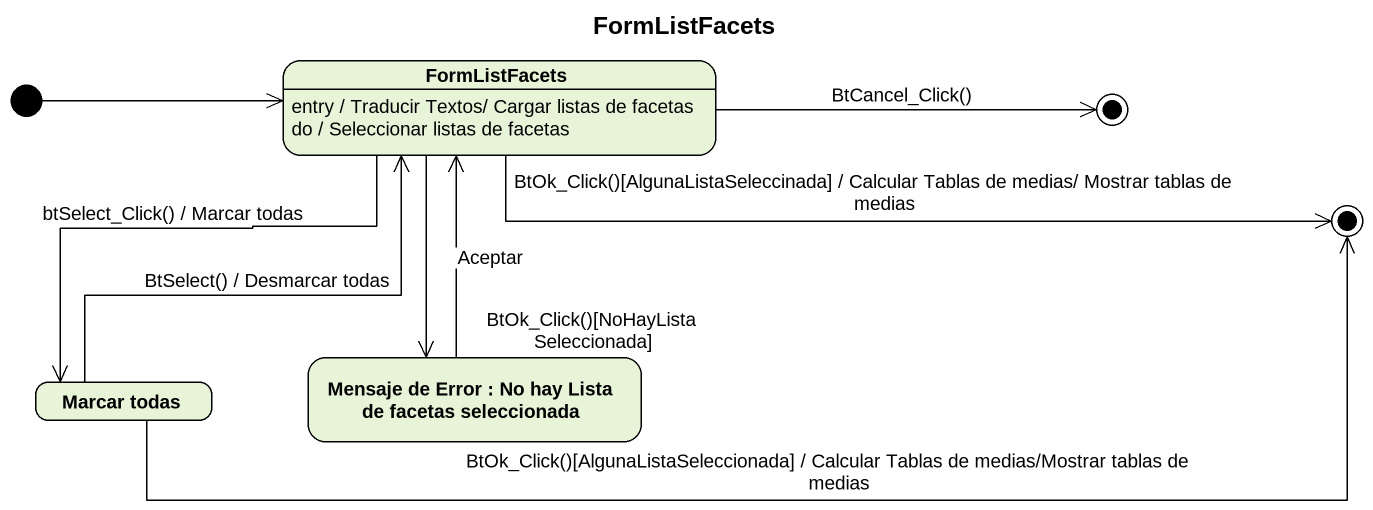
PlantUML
@startuml
title FormListFacets
hide empty description
state FormListFacets
FormListFacets : entry / Traducir Textos/ Cargar listas de facetas
FormListFacets : do / Seleccionar listas de facetas
state final1 <<end>>
state final2 <<end>>
state "Marcar todas" as Marcar_todas
state "Mensaje de Error : No hay Lista de facetas seleccionada" as Mensaje_de_Error
[*] -right-> FormListFacets
FormListFacets -right-> final1 : BtCancel_Click()
FormListFacets -right-> final2 : BtOk_Click()[AlgunaListaSeleccinada] / Calcular Tablas de medias/ Mostrar tablas de medias
FormListFacets --> Marcar_todas : btSelect_Click() / Marcar todas
FormListFacets --> Mensaje_de_Error : BtOk_Click()[NoHayListaSeleccionada]
Marcar_todas -up-> FormListFacets : BtSelect() / Desmarcar todas
Marcar_todas -right-> final2 : BtOk_Click()[AlgunaListaSeleccionada] / Calcular Tablas de medias/Mostrar tablas de medias
Mensaje_de_Error -up-> FormListFacets : Aceptar
@enduml
